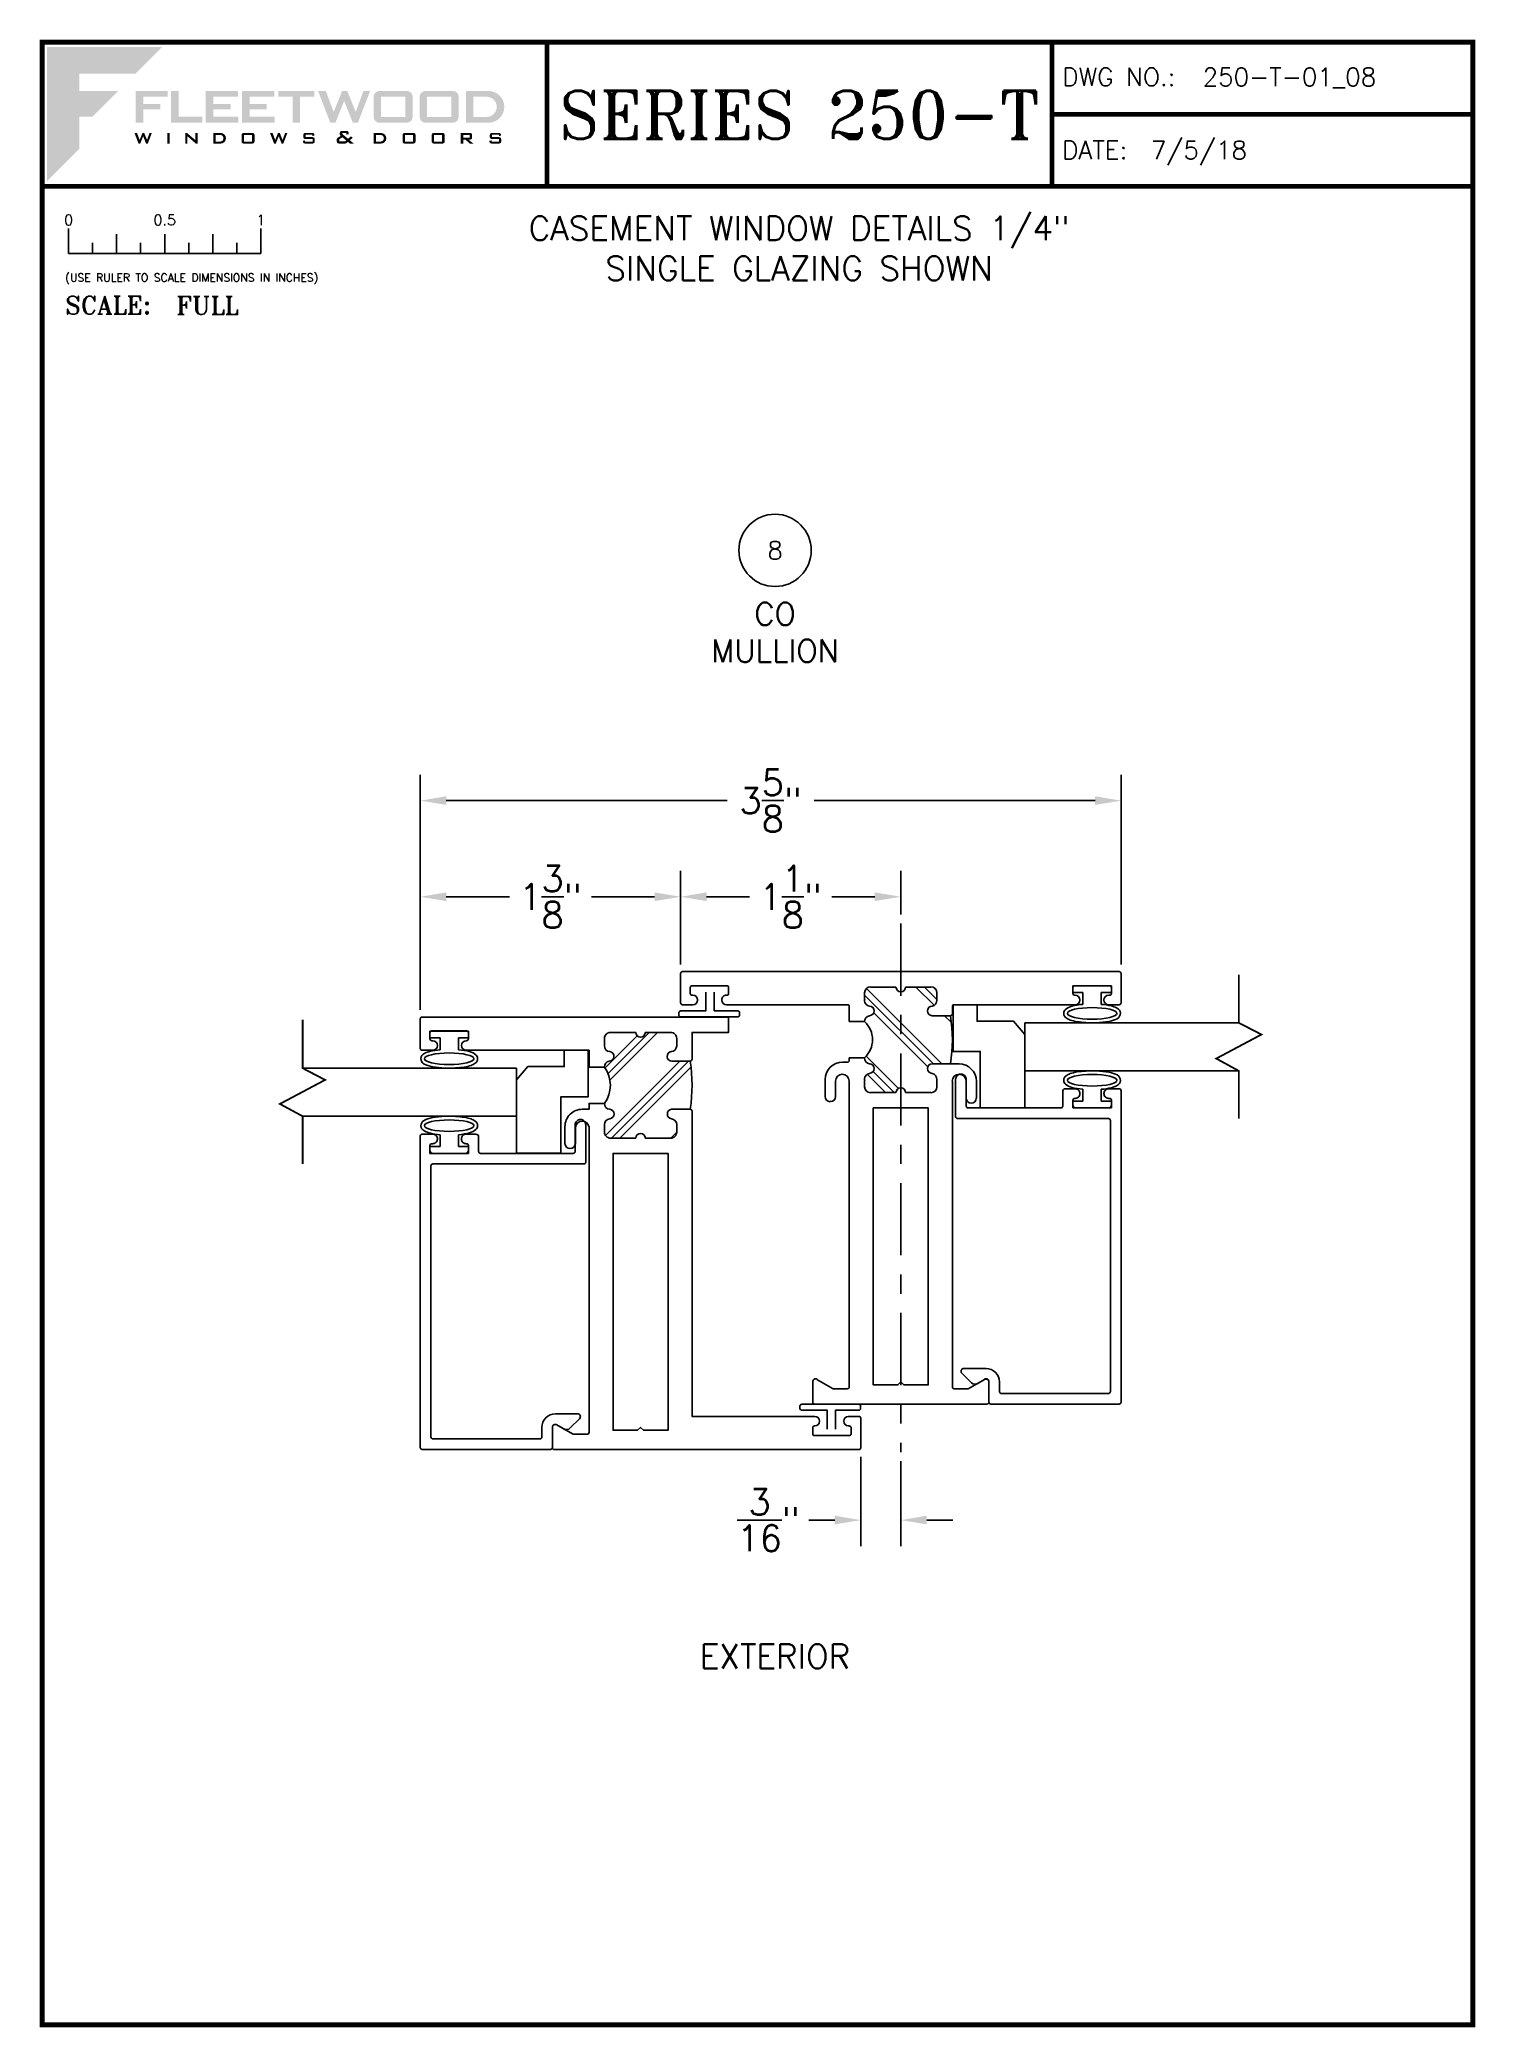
# Paper-space layout 'DETAIL 8' of a CAD drawing. Extents: x 0.3 to 7.8, y 0.1 to 10.4.
# The model-space entities are those that its viewports show. They can reach past a viewport. Long polylines and large blocks are cut down to what shows.
import ezdxf
from ezdxf.enums import TextEntityAlignment as Align

# ---------------------------------------------------------------- set-up
doc = ezdxf.new("R2010")
doc.units = 0
doc.header["$LTSCALE"] = 0.25
doc.header["$MEASUREMENT"] = 0
doc.linetypes.add('CENTER2', pattern=[1.125, 0.75, -0.125, 0.125, -0.125])
doc.layers.get('0').update_dxf_attribs({"linetype": 'CONTINUOUS'})
doc.layers.get('DEFPOINTS').update_dxf_attribs({"linetype": 'CONTINUOUS'})
for name, color, linetype in [('CENTERLINE', 40, 'CENTER2'), ('DIM', 7, 'CONTINUOUS'), ('FRAME', 1, 'CONTINUOUS'), ('GLASS', 7, 'CONTINUOUS'), ('MISC', 7, 'CONTINUOUS'), ('VENT', 5, 'CONTINUOUS'), ('YK_GLASS_STOP', 5, 'CONTINUOUS')]:
    doc.layers.add(name, color=color, linetype=linetype)
doc.layers.add('VP', color=40, linetype='CONTINUOUS', plot=False)
doc.layers.get('VP').off()
doc.styles.add('ROMANS', font='romans')
doc.styles.add('ROMANT', font='romant')
doc.styles.add('SIMPLEX-094', font='simplex.shx', dxfattribs={"height": 0.094})
doc.styles.get("Standard").update_dxf_attribs({"font": 'simplex.shx'})
doc.dimstyles.new('FULL SCALE', dxfattribs={"dimscale": 0.75, "dimtxt": 0.18, "dimasz": 0.18, "dimexe": 0.18, "dimexo": 0.0625, "dimgap": 0.096, "dimtad": 0, "dimtih": 1, "dimtoh": 1, "dimdec": 4, "dimzin": 0, "dimdsep": 46, "dimlunit": 4, "dimtxsty": 'Standard', "dimcen": 0.09, "dimadec": 0, "dimazin": 0, "dimtfac": 1, "dimtdec": 4, "dimtofl": 0, "dimtmove": 0, "dimatfit": 3, "dimfxl": 0, "dimtolj": 1, "dimtzin": 0, "dimarcsym": 0})

# ---------------------------------------------------------------- blocks, each defined once
blk = doc.blocks.new('sectball')
blk.add_circle((0, 0), 0.125)
blk.add_attdef('NO', text='', height=0.062).set_placement((0, 0), align=Align.MIDDLE_CENTER)
for tag, p in [('LINE1', (0, -0.2588)), ('LINE2', (0, -0.3864)), ('LINE3', (0, -0.5214))]:
    blk.add_attdef(tag, text='', height=0.078).set_placement(p, align=Align.CENTER)
blk = doc.blocks.new('Full')
for p, q in [((0.137, -0.219), (0.137, -0.35)), ((0.262, -0.294), (0.262, -0.35)), ((0.387, -0.249), (0.387, -0.35)), ((0.512, -0.294), (0.512, -0.35)), ((0.637, -0.249), (0.637, -0.35)), ((0.762, -0.294), (0.762, -0.35)), ((0.887, -0.249), (0.887, -0.35)), ((1.012, -0.294), (1.012, -0.35)), ((1.137, -0.219), (1.137, -0.35)), ((0.137, -0.35), (1.137, -0.35))]:
    blk.add_line(p, q)
for s, p in [('0', (0.137, -0.219)), ('0.5', (0.637, -0.219)), ('1', (1.137, -0.219))]:
    blk.add_text(s, height=0.055).set_placement(p, align=Align.BOTTOM_CENTER)
at = {"style": 'ROMANS'}
blk.add_text('(USE RULER TO SCALE DIMENSIONS IN INCHES)', height=0.04115, dxfattribs=at).set_placement((0.12, -0.495))
blk = doc.blocks.new('Fleetwood_Logo_6-10-15')
h = blk.add_hatch(color=154)
h.dxf.hatch_style = 1
h.paths.add_polyline_path([(0.2526, -0.0017), (0.0019, -0.0017), (0.0019, -0.2942), (0.0725, -0.2236), (0.0725, -0.1535), (0.1007, -0.1535), (0.1567, -0.0976), (0.0725, -0.0976), (0.0725, -0.0596), (0.1946, -0.0596)])
h = blk.add_hatch(color=251)
h.dxf.hatch_style = 1
h.paths.add_polyline_path([(0.2487, -0.1256), (0.2112, -0.1256), (0.2112, -0.1102), (0.2647, -0.1102), (0.2647, -0.0976), (0.1946, -0.0976), (0.1946, -0.1667), (0.2112, -0.1667), (0.2112, -0.1377), (0.2487, -0.1377)])
h = blk.add_hatch(color=251)
h.dxf.hatch_style = 1
h.paths.add_polyline_path([(0.2886, -0.0976), (0.272, -0.0976), (0.272, -0.1667), (0.3401, -0.1667), (0.3401, -0.1535), (0.2886, -0.1535)])
h = blk.add_hatch(color=251)
h.dxf.hatch_style = 1
h.paths.add_polyline_path([(0.4175, -0.0976), (0.3474, -0.0976), (0.3474, -0.1667), (0.4185, -0.1667), (0.4185, -0.1534), (0.364, -0.1534), (0.364, -0.1377), (0.4015, -0.1377), (0.4015, -0.1256), (0.364, -0.1256), (0.364, -0.1102), (0.4175, -0.1102)])
h = blk.add_hatch(color=251)
h.dxf.hatch_style = 1
h.paths.add_polyline_path([(0.4965, -0.0976), (0.4264, -0.0976), (0.4264, -0.1667), (0.4975, -0.1667), (0.4975, -0.1534), (0.443, -0.1534), (0.443, -0.1377), (0.4804, -0.1377), (0.4804, -0.1256), (0.443, -0.1256), (0.443, -0.1102), (0.4965, -0.1102)])
h = blk.add_hatch(color=251)
h.dxf.hatch_style = 1
h.paths.add_polyline_path([(0.5842, -0.0976), (0.5054, -0.0976), (0.5054, -0.1102), (0.5365, -0.1102), (0.5365, -0.1667), (0.5531, -0.1667), (0.5531, -0.1102), (0.5842, -0.1102)])
h = blk.add_hatch(color=251)
h.dxf.hatch_style = 1
h.paths.add_polyline_path([(0.6089, -0.0976), (0.5921, -0.0976), (0.6188, -0.1667), (0.63, -0.1667), (0.6489, -0.1192), (0.6679, -0.1667), (0.6789, -0.1667), (0.7056, -0.0976), (0.6908, -0.0976), (0.6742, -0.1433), (0.6558, -0.0976), (0.6446, -0.0976), (0.6261, -0.1433)])
h = blk.add_hatch(color=251)
h.dxf.hatch_style = 1
h.paths.add_polyline_path([(0.7853, -0.0976), (0.726, -0.0976, 0.414214), (0.7133, -0.1102), (0.7133, -0.154, 0.414214), (0.726, -0.1667), (0.7853, -0.1667, 0.414214), (0.798, -0.154), (0.798, -0.1102, 0.414214)])
h.paths.add_polyline_path([(0.7819, -0.1102), (0.7819, -0.154), (0.7294, -0.154), (0.7294, -0.1102)], flags=16)
h = blk.add_hatch(color=251)
h.dxf.hatch_style = 1
h.paths.add_polyline_path([(0.8856, -0.0976), (0.8262, -0.0976, 0.414214), (0.8136, -0.1102), (0.8136, -0.154, 0.414214), (0.8262, -0.1667), (0.8856, -0.1667, 0.414214), (0.8982, -0.154), (0.8982, -0.1102, 0.414214)])
h.paths.add_polyline_path([(0.8822, -0.1102), (0.8822, -0.154), (0.8296, -0.154), (0.8296, -0.1102)], flags=16)
h = blk.add_hatch(color=251)
h.dxf.hatch_style = 1
h.paths.add_polyline_path([(0.9632, -0.0976), (0.914, -0.0976), (0.914, -0.1667), (0.9632, -0.1667, 1)])
h.paths.add_polyline_path([(0.9301, -0.1102), (0.9593, -0.1102, -1), (0.9593, -0.154), (0.9301, -0.154)], flags=16)
h = blk.add_hatch(color=7)
h.dxf.hatch_style = 1
h.paths.add_polyline_path([(0.2301, -0.1891), (0.2251, -0.1891), (0.2196, -0.2043), (0.2134, -0.1891), (0.2097, -0.1891), (0.2035, -0.2043), (0.1978, -0.1891), (0.1922, -0.1891), (0.2011, -0.2121), (0.2048, -0.2121), (0.2112, -0.1963), (0.2175, -0.2121), (0.2212, -0.2121)])
h = blk.add_hatch(color=7)
h.dxf.hatch_style = 1
h.paths.add_polyline_path([(0.2691, -0.1891), (0.2637, -0.1891), (0.2637, -0.2118), (0.2637, -0.2121), (0.2691, -0.2121)])
h = blk.add_hatch(color=7)
h.dxf.hatch_style = 1
h.paths.add_polyline_path([(0.3077, -0.1964), (0.3259, -0.2121), (0.3298, -0.2121), (0.3298, -0.1891), (0.325, -0.1891), (0.325, -0.2047), (0.3067, -0.1891), (0.3029, -0.1891), (0.3029, -0.2121), (0.3077, -0.2121)])
h = blk.add_hatch(color=7)
h.dxf.hatch_style = 1
h.paths.add_polyline_path([(0.3801, -0.1891), (0.3637, -0.1891), (0.3637, -0.2121), (0.3801, -0.2121, 1)])
h.paths.add_polyline_path([(0.3691, -0.2079), (0.3691, -0.1933), (0.3788, -0.1933, -1), (0.3788, -0.2079)], flags=16)
h = blk.add_hatch(color=7)
h.dxf.hatch_style = 1
h.paths.add_polyline_path([(0.4537, -0.2079), (0.4537, -0.1933, 0.414214), (0.4495, -0.1891), (0.4297, -0.1891, 0.414214), (0.4255, -0.1933), (0.4255, -0.2079, 0.414214), (0.4297, -0.2121), (0.4495, -0.2121, 0.414214)])
h.paths.add_polyline_path([(0.4308, -0.2079), (0.4308, -0.1933), (0.4484, -0.1933), (0.4484, -0.2079)], flags=16)
h = blk.add_hatch(color=7)
h.dxf.hatch_style = 1
h.paths.add_polyline_path([(0.5253, -0.1891), (0.5203, -0.1891), (0.5148, -0.2043), (0.5087, -0.1891), (0.5049, -0.1891), (0.4988, -0.2043), (0.493, -0.1891), (0.4874, -0.1891), (0.4963, -0.2121), (0.5001, -0.2121), (0.5064, -0.1963), (0.5127, -0.2121), (0.5164, -0.2121)])
h = blk.add_hatch(color=7)
h.dxf.hatch_style = 1
h.paths.add_polyline_path([(0.5801, -0.1891), (0.5643, -0.1891, 0.414214), (0.56, -0.1933), (0.56, -0.1981, 0.414214), (0.5643, -0.2024), (0.58, -0.2024), (0.58, -0.2078), (0.5637, -0.2078), (0.5637, -0.2052), (0.5591, -0.2062), (0.5591, -0.2078, 0.414214), (0.5634, -0.2121), (0.5805, -0.2121, 0.414214), (0.5848, -0.2078), (0.5848, -0.2024, 0.414214), (0.5805, -0.1982), (0.5648, -0.1982), (0.5648, -0.193), (0.5798, -0.193), (0.5798, -0.1958), (0.5843, -0.1948), (0.5843, -0.1933, 0.414214)])
h = blk.add_hatch(color=7)
h.dxf.hatch_style = 1
h.paths.add_polyline_path([(0.645, -0.1913, -0.222262), (0.6447, -0.1906), (0.6447, -0.1892), (0.6535, -0.1892), (0.6535, -0.193), (0.6587, -0.1918), (0.6587, -0.189, 0.414214), (0.6544, -0.1847), (0.6437, -0.1847, 0.414214), (0.6394, -0.189), (0.6394, -0.1922, 0.222262), (0.6407, -0.1948), (0.6415, -0.1955), (0.6345, -0.1998, 0.260684), (0.6329, -0.2027), (0.6329, -0.2078, 0.414214), (0.6372, -0.2121), (0.6514, -0.2121, 0.17577), (0.6536, -0.2113), (0.657, -0.2085), (0.6614, -0.2121), (0.6699, -0.2121), (0.6613, -0.2049), (0.6676, -0.1997), (0.6637, -0.1964), (0.6574, -0.2017)])
h.paths.add_polyline_path([(0.6532, -0.2052), (0.6509, -0.2072, -0.17577), (0.6502, -0.2074), (0.6382, -0.2074), (0.6382, -0.2033, -0.260684), (0.6387, -0.2025), (0.6451, -0.1985)], flags=16)
h = blk.add_hatch(color=7)
h.dxf.hatch_style = 1
h.paths.add_polyline_path([(0.7294, -0.1891), (0.713, -0.1891), (0.713, -0.2121), (0.7294, -0.2121, 1)])
h.paths.add_polyline_path([(0.7184, -0.2079), (0.7184, -0.1933), (0.7281, -0.1933, -1), (0.7281, -0.2079)], flags=16)
h = blk.add_hatch(color=7)
h.dxf.hatch_style = 1
h.paths.add_polyline_path([(0.8045, -0.2079), (0.8045, -0.1933, 0.414214), (0.8003, -0.1891), (0.7805, -0.1891, 0.414214), (0.7763, -0.1933), (0.7763, -0.2079, 0.414214), (0.7805, -0.2121), (0.8003, -0.2121, 0.414214)])
h.paths.add_polyline_path([(0.7816, -0.2079), (0.7816, -0.1933), (0.7992, -0.1933), (0.7992, -0.2079)], flags=16)
h = blk.add_hatch(color=7)
h.dxf.hatch_style = 1
h.paths.add_polyline_path([(0.8678, -0.2079), (0.8678, -0.1933, 0.414214), (0.8636, -0.1891), (0.8438, -0.1891, 0.414214), (0.8396, -0.1933), (0.8396, -0.2079, 0.414214), (0.8438, -0.2121), (0.8636, -0.2121, 0.414214)])
h.paths.add_polyline_path([(0.8449, -0.2079), (0.8449, -0.1933), (0.8624, -0.1933), (0.8624, -0.2079)], flags=16)
h = blk.add_hatch(color=7)
h.dxf.hatch_style = 1
h.paths.add_polyline_path([(0.9277, -0.1993), (0.9277, -0.1933, 0.414214), (0.9235, -0.1891), (0.9028, -0.1891), (0.9028, -0.2121), (0.9082, -0.2121), (0.9082, -0.2035), (0.9131, -0.2035), (0.9224, -0.2121), (0.9303, -0.2121), (0.9197, -0.2035), (0.9235, -0.2035, 0.414214)])
h.paths.add_polyline_path([(0.9082, -0.1993), (0.9082, -0.1933), (0.9214, -0.1933, -0.414214), (0.9224, -0.1943), (0.9224, -0.1983, -0.414214), (0.9214, -0.1993)], flags=16)
h = blk.add_hatch(color=7)
h.dxf.hatch_style = 1
h.paths.add_polyline_path([(0.9867, -0.1982), (0.971, -0.1982), (0.971, -0.193), (0.9859, -0.193), (0.9859, -0.1958), (0.9905, -0.1948), (0.9905, -0.1933, 0.414214), (0.9863, -0.1891), (0.9705, -0.1891, 0.414214), (0.9662, -0.1933), (0.9662, -0.1981, 0.414214), (0.9705, -0.2024), (0.9862, -0.2024), (0.9862, -0.2078), (0.9699, -0.2078), (0.9699, -0.2052), (0.9653, -0.2062), (0.9653, -0.2078, 0.414214), (0.9696, -0.2121), (0.9867, -0.2121, 0.414214), (0.991, -0.2078), (0.991, -0.2024, 0.414214)])
blk = doc.blocks.new('A-SIZE_P')
at = {"const_width": 0.025}
blk.add_lwpolyline([(0.313, 0.125), (7.751, 0.125), (7.751, 10.437), (0.313, 10.437)], close=True, dxfattribs=at)
for points in [[(2.938, 10.437), (2.938, 9.687)], [(5.563, 10.437), (5.563, 9.687)], [(5.563, 10.062), (7.751, 10.062)], [(0.313, 9.687), (7.751, 9.687)]]:
    blk.add_lwpolyline(points, dxfattribs=at)
at = {"xscale": 2.387023416083395, "yscale": 2.387023416083395, "zscale": 2.387023416083395}
blk.add_blockref('Fleetwood_Logo_6-10-15', (0.334, 10.416), dxfattribs=at)
for s, style, p in [('DWG NO.:', 'SIMPLEX-094', (5.617, 10.209)), ('DATE:', 'SIMPLEX-094', (5.616, 9.829)), ('SCALE:', 'ROMANT', (0.433, 9.022))]:
    blk.add_text(s, height=0.094, dxfattribs=dict(style=style)).set_placement(p)
for tag, p, style in [('DWG_NO', (6.346, 10.209), 'SIMPLEX-094'), ('DATE', (6.077, 9.829), 'SIMPLEX-094'), ('SCALE', (1.011, 9.02), 'ROMANT')]:
    blk.add_attdef(tag, p, '', height=0.094, dxfattribs=dict(style=style))
for tag, height, style, width, p, p2 in [('DWG_NO_F', 0.094, 'SIMPLEX-094', 1.745692, (6.347, 10.209), (7.683, 10.209)), ('PRODUCT', 0.25, 'ROMANT', 1.390728, (3.001, 9.934), (5.5, 9.934))]:
    blk.add_attdef(tag, text='', height=height, dxfattribs=dict(style=style, width=width)).set_placement(p, p2, align=Align.FIT)
blk = doc.blocks.new('*D113')
at = {"color": 0, "lineweight": -2}
for p, q in [((4.569, 3.08), (4.569, 2.615)), ((4.777, 3.056), (4.777, 2.615)), ((4.434, 2.75), (4.299, 2.75)), ((4.912, 2.75), (5.047, 2.75))]:
    blk.add_line(p, q, dxfattribs=at)
at = {"color": 0}
for points in [[(4.434, 2.773), (4.434, 2.728), (4.569, 2.75)], [(4.912, 2.773), (4.912, 2.728), (4.777, 2.75)]]:
    blk.add_solid(points, dxfattribs=at)
at = {"layer": 'DEFPOINTS', "color": 0}
for p in [(4.569, 3.127), (4.777, 3.103), (4.777, 2.75)]:
    blk.add_point(p, dxfattribs=at)
at = {"color": 0, "insert": (4.089, 2.75), "char_height": 0.135, "attachment_point": 5}
blk.add_mtext('\\A1;{\\H1.000000x;\\S3/16;}"', dxfattribs=at)
blk = doc.blocks.new('*D119')
at = {"color": 0, "lineweight": -2}
for p, q in [((2.279, 5.404), (2.279, 6.127)), ((3.632, 5.64), (3.632, 6.127)), ((2.414, 5.992), (2.742, 5.992)), ((3.497, 5.992), (3.169, 5.992))]:
    blk.add_line(p, q, dxfattribs=at)
at = {"color": 0}
for points in [[(2.414, 6.015), (2.414, 5.97), (2.279, 5.992)], [(3.497, 6.015), (3.497, 5.97), (3.632, 5.992)]]:
    blk.add_solid(points, dxfattribs=at)
at = {"layer": 'DEFPOINTS', "color": 0}
for p in [(2.279, 5.992), (3.632, 5.593), (2.279, 5.357)]:
    blk.add_point(p, dxfattribs=at)
at = {"color": 0, "insert": (2.955, 5.992), "char_height": 0.135, "attachment_point": 5}
blk.add_mtext('\\A1;1{\\H1.000000x;\\S3/8;}"', dxfattribs=at)
blk = doc.blocks.new('*D120')
at = {"color": 0, "lineweight": -2}
for p, q in [((3.632, 5.64), (3.632, 6.127)), ((4.777, 5.9), (4.777, 6.127)), ((3.767, 5.992), (3.991, 5.992)), ((4.642, 5.992), (4.418, 5.992))]:
    blk.add_line(p, q, dxfattribs=at)
at = {"color": 0}
for points in [[(3.767, 6.015), (3.767, 5.97), (3.632, 5.992)], [(4.642, 6.015), (4.642, 5.97), (4.777, 5.992)]]:
    blk.add_solid(points, dxfattribs=at)
at = {"layer": 'DEFPOINTS', "color": 0}
for p in [(3.632, 5.992), (4.777, 5.853), (3.632, 5.593)]:
    blk.add_point(p, dxfattribs=at)
at = {"color": 0, "insert": (4.204, 5.992), "char_height": 0.135, "attachment_point": 5}
blk.add_mtext('\\A1;1{\\H1.000000x;\\S1/8;}"', dxfattribs=at)
blk = doc.blocks.new('*D121')
at = {"color": 0, "lineweight": -2}
for p, q in [((2.279, 5.404), (2.279, 6.627)), ((5.922, 5.64), (5.922, 6.627)), ((2.414, 6.492), (3.874, 6.492)), ((5.787, 6.492), (4.327, 6.492))]:
    blk.add_line(p, q, dxfattribs=at)
at = {"color": 0}
for points in [[(2.414, 6.515), (2.414, 6.47), (2.279, 6.492)], [(5.787, 6.515), (5.787, 6.47), (5.922, 6.492)]]:
    blk.add_solid(points, dxfattribs=at)
at = {"layer": 'DEFPOINTS', "color": 0}
for p in [(5.922, 6.492), (5.922, 5.593), (2.279, 5.357)]:
    blk.add_point(p, dxfattribs=at)
at = {"color": 0, "insert": (4.1, 6.492), "char_height": 0.135, "attachment_point": 5}
blk.add_mtext('\\A1;3{\\H1.000000x;\\S5/8;}"', dxfattribs=at)
blk = doc.blocks.new('05P11-Z-BAR')
h = blk.add_hatch()
h.set_pattern_fill('PLAST', angle=45, style=0)
h.set_pattern_definition([(45, (-0.3846, -1e-07), (-0.176777, 0.176777), []), (45, (-0.4067, 0.0221), (-0.176777, 0.176777), []), (45, (-0.4288, 0.0442), (-0.176777, 0.176777), [])])
h.paths.add_polyline_path([(0.006, 1.12, -0.414214), (-0.018, 1.145, -0.414214), (0.006, 1.17), (0.006, 1.302, 0.414214), (-0.025, 1.333), (-0.063, 1.333, 0.38311), (-0.094, 1.305, -0.947716), (-0.143, 1.308), (-0.143, 1.403, 0.087329), (-0.394, 1.403), (-0.394, 1.308, -1), (-0.443, 1.308, 0.352985), (-0.473, 1.333), (-0.512, 1.333, 0.414214), (-0.544, 1.302), (-0.544, 1.17, -0.414214), (-0.518, 1.145, -0.414214), (-0.544, 1.12), (-0.544, 0.988, 0.414214), (-0.512, 0.957), (-0.474, 0.957, 0.38311), (-0.443, 0.985, -0.898027), (-0.394, 0.985, 0.38311), (-0.363, 0.957, -0.325577), (-0.174, 0.957, 0.363634), (-0.143, 0.982, -0.947716), (-0.094, 0.985, 0.38311), (-0.063, 0.957), (-0.025, 0.957, 0.414214), (0.006, 0.988)])
blk.add_line((-0.087, 0.877), (-0.087, 0.877))
for points in [[(-2.164, 2.28, -0.414214), (-2.154, 2.29), (-2.001, 2.29, -0.414214), (-1.991, 2.28), (-1.991, 2.226, -1), (-2.041, 2.226), (-2.041, 2.23, 0.414214), (-2.051, 2.24), (-2.081, 2.24, 0.414214), (-2.091, 2.23), (-2.091, 2.05, 0.414214), (-2.081, 2.04), (-2.051, 2.04, 0.414214), (-2.041, 2.05), (-2.041, 2.051, -1), (-1.991, 2.051), (-1.991, 1.413), (-0.403, 1.413, -0.414214), (-0.394, 1.403), (-0.394, 1.306, -0.888834), (-0.443, 1.306, 0.377258), (-0.474, 1.333), (-0.512, 1.333, 0.414214), (-0.544, 1.302), (-0.544, 1.17, -1), (-0.544, 1.12), (-0.544, 0.988, 0.414214), (-0.512, 0.957), (-0.474, 0.957, 0.383109), (-0.443, 0.985, -0.898027), (-0.394, 0.985, 0.38311), (-0.363, 0.957), (-0.363, 0.877), (-0.394, 0.877), (-0.394, 0.842, -0.414214), (-0.483, 0.752), (-0.571, 0.752, -1), (-0.571, 0.806), (-0.486, 0.806, 0.859155), (-0.486, 0.877), (-2.074, 0.877, 0.414214), (-2.084, 0.867), (-2.084, 0.797, 0.131652), (-2.082, 0.792), (-2.035, 0.709, -0.577353), (-2.048, 0.687), (-2.154, 0.687, -0.414214), (-2.164, 0.697), (-2.164, 2.28)], [(-0.025, 0.957, 0.414214), (0.006, 0.988), (0.006, 1.12, -1), (0.006, 1.17), (0.006, 1.302, 0.414214), (-0.025, 1.333), (-0.063, 1.333, 0.38311), (-0.094, 1.305, -0.947716), (-0.143, 1.308), (-0.143, 1.403, -0.414214), (-0.133, 1.413), (0.006, 1.413), (0.006, 1.603), (0.086, 1.603), (0.086, 0.01, -0.414214), (0.077, 0), (-0.077, 0, -0.414214), (-0.087, 0.01), (-0.087, 0.064, -1), (-0.037, 0.064), (-0.037, 0.06, 0.414214), (-0.027, 0.05), (0.003, 0.05, 0.414214), (0.014, 0.06), (0.014, 0.24, 0.414214), (0.003, 0.25), (-0.027, 0.25, 0.414214), (-0.037, 0.24), (-0.037, 0.239, -1), (-0.087, 0.239), (-0.087, 0.877), (-0.174, 0.877), (-0.174, 0.957, 0.363634), (-0.143, 0.982, -0.947716), (-0.094, 0.985, 0.38311), (-0.063, 0.957), (-0.025, 0.957)]]:
    blk.add_lwpolyline(points, format="xyb")
blk.add_lwpolyline([(-2.063, 1.16), (-2.063, 1.288), (-0.623, 1.288), (-0.623, 1.002), (-2.063, 1.002), (-2.063, 1.129), (-2.048, 1.145)], close=True)
at = {"color": 7}
for centre, radius, start, end in [((-0.269, 0.638), 0.775, 80.7195, 99.2805), ((-0.269, 0.828), 0.16, 53.9319, 126.0681)]:
    blk.add_arc(centre, radius, start, end, dxfattribs=at)
blk = doc.blocks.new('05P01-T-BAR')
h = blk.add_hatch()
h.set_pattern_fill('PLAST', angle=225, style=0)
h.paths.add_polyline_path([(0.006, 1.12, -0.414214), (-0.018, 1.145, -0.414214), (0.006, 1.17), (0.006, 1.302, 0.414214), (-0.024, 1.333), (-0.054, 1.333, 0.448856), (-0.093, 1.308, -1), (-0.143, 1.308, 0.363634), (-0.174, 1.333, -0.437775), (-0.362, 1.333, 0.363634), (-0.394, 1.308, -1), (-0.443, 1.308, 0.448856), (-0.483, 1.333), (-0.513, 1.333, 0.414214), (-0.543, 1.302), (-0.543, 1.17, -0.414214), (-0.518, 1.145, -0.414214), (-0.543, 1.12), (-0.543, 0.988, 0.414214), (-0.513, 0.957), (-0.483, 0.957), (-0.473, 0.957, 0.352985), (-0.443, 0.982, -1), (-0.394, 0.982), (-0.394, 0.887, 0.081165), (-0.143, 0.887), (-0.143, 0.982, -1), (-0.093, 0.982, 0.352985), (-0.064, 0.957), (-0.054, 0.957), (-0.024, 0.957, 0.414214), (0.006, 0.988)])
for p, q in [((-0.087, 2.226), (-0.087, 2.28)), ((-0.076, 2.29), (0.076, 2.29)), ((0.086, 2.28), (0.086, 0.01)), ((-0.061, 2.201), (-0.062, 2.201)), ((-0.037, 2.23), (-0.037, 2.226)), ((0.003, 2.24), (-0.027, 2.24)), ((0.013, 2.05), (0.013, 2.23)), ((-0.062, 2.076), (-0.061, 2.076)), ((-0.087, 1.423), (-0.087, 2.051)), ((-0.037, 2.051), (-0.037, 2.05)), ((-0.027, 2.04), (0.003, 2.04)), ((-2.163, 0.697), (-2.163, 1.593)), ((-2.153, 1.603), (-2.047, 1.603)), ((-2.035, 1.581), (-2.083, 1.496)), ((-2.083, 1.496), (-2.083, 1.423)), ((-0.59, 1.511), (-0.59, 1.512)), ((-0.564, 1.538), (-0.475, 1.538)), ((-0.483, 1.484), (-0.563, 1.484)), ((-0.447, 1.449), (-0.447, 1.449)), ((-0.385, 1.448), (-0.385, 1.423)), ((-2.073, 1.413), (-0.483, 1.413)), ((-0.375, 1.413), (-0.362, 1.413)), ((-0.362, 1.333), (-0.362, 1.413)), ((-0.174, 1.333), (-0.174, 1.413)), ((-0.174, 1.413), (-0.096, 1.413)), ((-0.543, 1.302), (-0.543, 1.17)), ((-0.483, 1.333), (-0.513, 1.333)), ((-0.024, 1.333), (-0.054, 1.333)), ((0.006, 1.17), (0.006, 1.302)), ((-0.543, 1.12), (-0.543, 0.988)), ((0.006, 0.988), (0.006, 1.12)), ((-0.513, 0.957), (-0.483, 0.957)), ((-0.483, 0.957), (-0.474, 0.957)), ((-0.394, 0.982), (-0.394, 0.842)), ((-0.143, 0.887), (-0.143, 0.982)), ((-0.062, 0.957), (-0.054, 0.957)), ((-0.054, 0.957), (-0.024, 0.957)), ((-2.083, 0.867), (-2.083, 0.794)), ((-0.483, 0.877), (-2.073, 0.877)), ((-0.447, 0.841), (-0.447, 0.842)), ((-0.096, 0.877), (-0.133, 0.877)), ((-0.087, 0.239), (-0.087, 0.867)), ((-2.083, 0.794), (-2.035, 0.71)), ((-0.598, 0.779), (-0.598, 0.779)), ((-0.484, 0.752), (-0.572, 0.752)), ((-0.571, 0.806), (-0.483, 0.806)), ((-2.047, 0.687), (-2.153, 0.687)), ((-0.061, 0.214), (-0.062, 0.214)), ((-0.037, 0.24), (-0.037, 0.239)), ((0.003, 0.25), (-0.027, 0.25)), ((0.013, 0.06), (0.013, 0.24)), ((-0.087, 0.01), (-0.087, 0.064)), ((0.076, 0), (-0.076, 0)), ((-0.062, 0.089), (-0.061, 0.089)), ((-0.037, 0.064), (-0.037, 0.06)), ((-0.027, 0.05), (0.003, 0.05))]:
    blk.add_line(p, q)
blk.add_lwpolyline([(-0.623, 1.288), (-0.623, 1.002), (-2.063, 1.002), (-2.063, 1.13), (-2.048, 1.145), (-2.063, 1.16), (-2.063, 1.288)], close=True)
for centre, radius, start, end in [((-0.076, 2.28), 0.01, 90, 180), ((0.076, 2.28), 0.01, 0, 90), ((-0.062, 2.226), 0.0249, 180, 270), ((-0.061, 2.226), 0.0249, 270, 360), ((-0.027, 2.23), 0.01, 90, 180), ((0.003, 2.23), 0.01, 0, 90), ((-0.062, 2.051), 0.0249, 90, 180), ((-0.061, 2.051), 0.0249, 360, 90), ((-0.027, 2.05), 0.01, 180, 270), ((0.003, 2.05), 0.01, 270, 0), ((-2.153, 1.593), 0.01, 90, 180), ((-2.047, 1.588), 0.015, 330, 90), ((-0.564, 1.512), 0.0265, 90, 180), ((-0.563, 1.511), 0.027, 180, 270), ((-0.483, 1.449), 0.0355, 270, 0), ((-0.483, 1.449), 0.035, 0, 90), ((-0.475, 1.448), 0.09, 0, 90), ((-2.073, 1.423), 0.01, 180, 270), ((-0.375, 1.423), 0.01, 180, 270), ((-0.096, 1.423), 0.01, 270, 0), ((-0.513, 1.302), 0.031, 90, 180), ((-0.474, 1.303), 0.031, 8.9927, 105.6855), ((-0.418, 1.308), 0.025, 180, 0), ((-0.363, 1.302), 0.031, 88.9185, 168.8505), ((-0.174, 1.302), 0.031, 11.1495, 91.0815), ((-0.118, 1.308), 0.025, 180, 0), ((-0.063, 1.303), 0.031, 74.3145, 171.0073), ((-0.024, 1.302), 0.031, 0, 90), ((-0.543, 1.145), 0.025, 0, 90), ((-0.543, 1.145), 0.025, 270, 360), ((0.006, 1.145), 0.025, 90, 180), ((0.006, 1.145), 0.025, 180, 270), ((-0.513, 0.988), 0.031, 180, 270), ((-0.474, 0.988), 0.031, 268.9185, 348.8505), ((-0.418, 0.982), 0.025, 0, 180), ((-0.118, 0.982), 0.025, 0, 180), ((-0.063, 0.988), 0.031, 191.1495, 271.0815), ((-0.024, 0.988), 0.031, 270, 0), ((-2.073, 0.867), 0.01, 90, 180), ((-0.483, 0.842), 0.0355, 0, 90), ((-0.484, 0.842), 0.09, 270, 360), ((-0.483, 0.841), 0.035, 270, 0), ((-0.133, 0.887), 0.01, 180, 270), ((-0.096, 0.867), 0.01, 0, 90), ((-0.571, 0.779), 0.027, 90, 180), ((-0.572, 0.779), 0.0265, 180, 270), ((-2.153, 0.697), 0.01, 180, 270), ((-2.047, 0.702), 0.015, 270, 30), ((-0.062, 0.239), 0.0249, 180, 270), ((-0.061, 0.239), 0.0249, 270, 0), ((-0.027, 0.24), 0.01, 90, 180), ((0.003, 0.24), 0.01, 0, 90), ((-0.062, 0.064), 0.0249, 90, 180), ((-0.076, 0.01), 0.01, 180, 270), ((-0.061, 0.064), 0.0249, 0, 90), ((-0.027, 0.06), 0.01, 180, 270), ((0.003, 0.06), 0.01, 270, 360), ((0.076, 0.01), 0.01, 270, 0)]:
    blk.add_arc(centre, radius, start, end)
at = {"color": 7}
for centre, radius, start, end in [((-0.268, 1.42), 0.128, 222.7148, 317.2852), ((-0.268, 1.652), 0.775, 260.7195, 279.2805)]:
    blk.add_arc(centre, radius, start, end, dxfattribs=at)
blk = doc.blocks.new('05P05-.25in_GLASS_STOP')
for p, q in [((-0.588, 0.25), (-0.623, 0.25)), ((-0.623, 0.25), (-0.623, 0.05)), ((-0.588, 0.198), (-0.588, 0.25)), ((-0.022, 0.198), (-0.022, 0.25)), ((-0.022, 0.25), (0.013, 0.25)), ((0.013, 0.25), (0.013, 0.05)), ((-0.526, 0.198), (-0.588, 0.198)), ((-0.084, 0.198), (-0.022, 0.198)), ((-0.623, 0.05), (-0.588, 0.05)), ((-0.588, 0.05), (-0.588, 0.103)), ((-0.588, 0.103), (-0.526, 0.103)), ((-0.022, 0.103), (-0.084, 0.103)), ((-0.022, 0.05), (-0.022, 0.103)), ((0.013, 0.05), (-0.022, 0.05))]:
    blk.add_line(p, q)
blk.add_lwpolyline([(-2.048, 0.632, 0.414214), (-1.978, 0.702), (-1.978, 0.817, 0.668179), (-2.003, 0.828), (-2.053, 0.778, 0.339454), (-2.057, 0.748), (-2.035, 0.71, -0.57735), (-2.048, 0.687), (-2.153, 0.687, 0.414214), (-2.163, 0.677), (-2.163, 0.01, 0.414214), (-2.153, 0), (-0.533, 0, 0.414214), (-0.523, 0.01), (-0.523, 0.064, 0.414214), (-0.548, 0.089), (-0.549, 0.089, 0.414214), (-0.573, 0.064), (-0.573, 0.06, -0.414214), (-0.583, 0.05), (-0.608, 0.05, -0.414214), (-0.623, 0.065), (-0.623, 0.235, -0.414214), (-0.608, 0.25), (-0.583, 0.25, -0.414214), (-0.573, 0.24), (-0.573, 0.239, 0.414214), (-0.549, 0.214), (-0.548, 0.214, 0.414214), (-0.523, 0.239), (-0.523, 0.288, 0.414214), (-0.538, 0.303), (-0.613, 0.303, -0.414214), (-0.623, 0.313), (-0.623, 0.795, -0.414214), (-0.613, 0.805), (-0.474, 0.805, 0.414214), (-0.447, 0.832), (-0.447, 0.833, 0.414214), (-0.474, 0.86), (-0.668, 0.86, 0.414214), (-0.678, 0.85), (-0.678, 0.065, -0.414214), (-0.688, 0.055), (-2.098, 0.055, -0.414214), (-2.108, 0.065), (-2.108, 0.622, -0.414214), (-2.098, 0.632)], format="xyb", close=True)
at = {"extrusion": (0, 0, -1)}
blk.add_ellipse((-0.479, 0.15), major_axis=(0, 0.129), ratio=0.232303, dxfattribs=at)
blk.add_ellipse((-0.131, 0.15), major_axis=(0, 0.129), ratio=0.232303)
for points in [[(-0.526, 0.198), (-0.524, 0.219), (-0.521, 0.239), (-0.512, 0.269), (-0.508, 0.28), (-0.495, 0.294), (-0.487, 0.298), (-0.479, 0.298), (-0.468, 0.298), (-0.46, 0.292), (-0.451, 0.279), (-0.447, 0.272), (-0.437, 0.244), (-0.433, 0.215), (-0.428, 0.136), (-0.432, 0.085), (-0.444, 0.034), (-0.448, 0.022), (-0.464, 0.005), (-0.478, 0), (-0.499, 0.008), (-0.504, 0.016), (-0.512, 0.032), (-0.515, 0.041), (-0.522, 0.067), (-0.524, 0.084), (-0.526, 0.103)], [(-0.084, 0.198), (-0.086, 0.219), (-0.089, 0.239), (-0.098, 0.269), (-0.102, 0.28), (-0.115, 0.294), (-0.123, 0.298), (-0.131, 0.298), (-0.142, 0.298), (-0.15, 0.292), (-0.159, 0.279), (-0.163, 0.272), (-0.173, 0.244), (-0.177, 0.215), (-0.182, 0.136), (-0.178, 0.085), (-0.166, 0.034), (-0.162, 0.022), (-0.146, 0.005), (-0.132, 0), (-0.111, 0.008), (-0.106, 0.016), (-0.098, 0.032), (-0.095, 0.041), (-0.088, 0.067), (-0.086, 0.084), (-0.084, 0.103)]]:
    blk.add_open_spline(points, degree=3, knots=[5.075676, 5.075676, 5.075676, 5.075676, 5.596595, 5.596595, 6.055763, 6.055763, 6.283185, 6.283185, 6.283185, 6.572914, 6.572914, 6.862642, 6.862642, 7.608886, 7.608886, 8.676451, 8.676451, 9.18434, 9.18434, 9.518242, 9.518242, 9.852144, 9.852144, 10.186046, 10.186046, 10.631436, 10.631436, 10.631436, 10.631436])

msp = doc.modelspace()

# ---------------------------------------------------------------- linework, layer by layer
at = {"layer": 'CENTERLINE', "ltscale": 2}
msp.add_line((27.051, 11.738), (27.051, 8.988), dxfattribs=at)
at = {"layer": 'GLASS', "color": 7, "linetype": 'Continuous'}
for p, q in [((28.808, 11.222), (27.696, 11.222)), ((23.941, 10.986), (25.053, 10.986)), ((28.808, 10.972), (27.696, 10.972)), ((23.941, 10.736), (25.053, 10.736))]:
    msp.add_line(p, q, dxfattribs=at)
at = {"layer": 'MISC'}
for p, q in [((27.696, 11.222), (27.696, 10.973)), ((25.053, 10.986), (25.053, 10.738))]:
    msp.add_line(p, q, dxfattribs=at)
at = {"layer": 'MISC', "const_width": 0.0094}
for points in [[(28.808, 10.723), (28.808, 10.972), (28.691, 11.036), (28.926, 11.161), (28.808, 11.222), (28.808, 11.473)], [(23.941, 10.488), (23.941, 10.736), (23.823, 10.8), (24.058, 10.925), (23.941, 10.986), (23.941, 11.238)]]:
    msp.add_lwpolyline(points, dxfattribs=at)
at = {"layer": 'MISC', "linetype": 'Continuous'}
for points in [[(26.037, 11.382), (26.037, 11.284), (25.907, 11.284, 0.414214), (25.897, 11.274), (25.897, 11.263, 0.414214), (25.907, 11.253), (26.203, 11.253, 0.414214), (26.213, 11.263), (26.213, 11.274, 0.414214), (26.203, 11.284), (26.081, 11.284)], [(26.711, 9.109), (26.711, 9.207), (26.832, 9.207, 0.414214), (26.842, 9.217), (26.842, 9.228, 0.414214), (26.832, 9.238), (26.536, 9.238, 0.414214), (26.526, 9.228)], [(26.526, 9.228), (26.526, 9.217, 0.414214), (26.536, 9.207), (26.669, 9.207), (26.669, 9.109)]]:
    msp.add_lwpolyline(points, format="xyb", dxfattribs=at)
for points in [[(26.081, 11.284), (26.081, 11.382)], [(27.448, 11.315), (27.448, 11.315), (27.448, 11.23), (27.637, 11.23), (27.696, 11.161), (27.696, 10.779), (27.464, 10.779), (27.464, 11.073), (27.323, 11.073), (27.323, 11.315)], [(25.301, 11.08), (25.301, 11.08), (25.301, 10.994), (25.112, 10.994), (25.053, 10.926), (25.053, 10.544), (25.284, 10.544), (25.284, 10.837), (25.426, 10.837), (25.426, 11.08)]]:
    msp.add_lwpolyline(points, dxfattribs=at)

# ---------------------------------------------------------------- block references
at = {"layer": 'FRAME', "rotation": 90}
for name in ['05P01-T-BAR', '05P05-.25in_GLASS_STOP']:
    msp.add_blockref(name, (28.196, 11.402), dxfattribs=at)
at = {"layer": 'VENT', "xscale": -1, "rotation": 270}
msp.add_blockref('05P11-Z-BAR', (24.553, 11.166), dxfattribs=at)
at = {"layer": 'YK_GLASS_STOP', "xscale": -1, "rotation": 270}
msp.add_blockref('05P05-.25in_GLASS_STOP', (24.553, 11.166), dxfattribs=at)

psp = doc.layouts.new('DETAIL 8')

# ---------------------------------------------------------------- block references
ref = psp.add_blockref('A-SIZE_P', (0, 0))
ref.add_attrib('DATE', '7/5/18', (6.07741, 9.82884), dxfattribs={"height": 0.094, "style": 'SIMPLEX-094'})
ref.add_attrib('SCALE', 'FULL', (1.01101, 9.02035), dxfattribs={"height": 0.094, "style": 'ROMANT'})
ref.add_attrib('PRODUCT', 'SERIES 250-T', dxfattribs={"height": 0.25, "style": 'ROMANT', "width": 0.875}).set_placement((3.0005, 9.93352), (5.5005, 9.93352), align=Align.FIT)
ref.add_attrib('DWG_NO', '250-T-01_08', (6.34634, 10.20879), dxfattribs={"height": 0.094, "style": 'SIMPLEX-094'})
psp.add_blockref('Full', (0.313, 9.687))
at = {"layer": 'DIM', "xscale": 1.504, "yscale": 1.504, "zscale": 1.504}
psp.add_blockref('sectball', (4.12332, 7.79378), dxfattribs=at).add_auto_attribs({'NO': '8', 'LINE1': 'CO', 'LINE2': 'MULLION'})

# ---------------------------------------------------------------- texts
at = {"layer": 'DIM', "char_height": 0.125, "attachment_point": 5}
for s, insert, width in [('CASEMENT WINDOW DETAILS 1/4" SINGLE GLAZING SHOWN', (4.24837, 9.36475), 3.1201362), ('EXTERIOR', (4.12332, 2.04156), 3.6429957)]:
    psp.add_mtext(s, dxfattribs=dict(at, insert=insert, width=width))

# ---------------------------------------------------------------- dimensions: what is measured, and where the dimension line sits
for base, p1, p2, picture, middle in [((5.92188, 6.4923), (2.27889, 5.3573), (5.92188, 5.5928), '*D121', (4.10038, 6.4923)), ((2.27889, 5.9923), (3.63188, 5.5928), (2.27889, 5.3573), '*D119', (2.95538, 5.9923)), ((4.77688, 2.75021), (4.56889, 3.1273), (4.77688, 3.1028), '*D113', (4.08867, 2.75021))]:
    dim = psp.add_linear_dim(base=base, p1=p1, p2=p2, dimstyle='FULL SCALE')
    dim.commit()
    dim.dimension.update_dxf_attribs({"geometry": picture, "text_midpoint": middle, "dimtype": 160})
dim = psp.add_linear_dim(base=(3.63188, 5.9923), p1=(4.77688, 5.8528), p2=(3.63188, 5.5928), dimstyle='FULL SCALE')
dim.commit()
dim.dimension.update_dxf_attribs({"geometry": '*D120', "text_midpoint": (4.20438, 5.9923)})

# ---------------------------------------------------------------- viewports
at = {"layer": 'VP'}
psp.add_viewport(center=(4.08449, 4.57096), size=(5.75166, 4.294735), view_center_point=(26.35847, 10.45629), view_height=4.2947351, dxfattribs=at)

doc.saveas('drawing.dxf')
